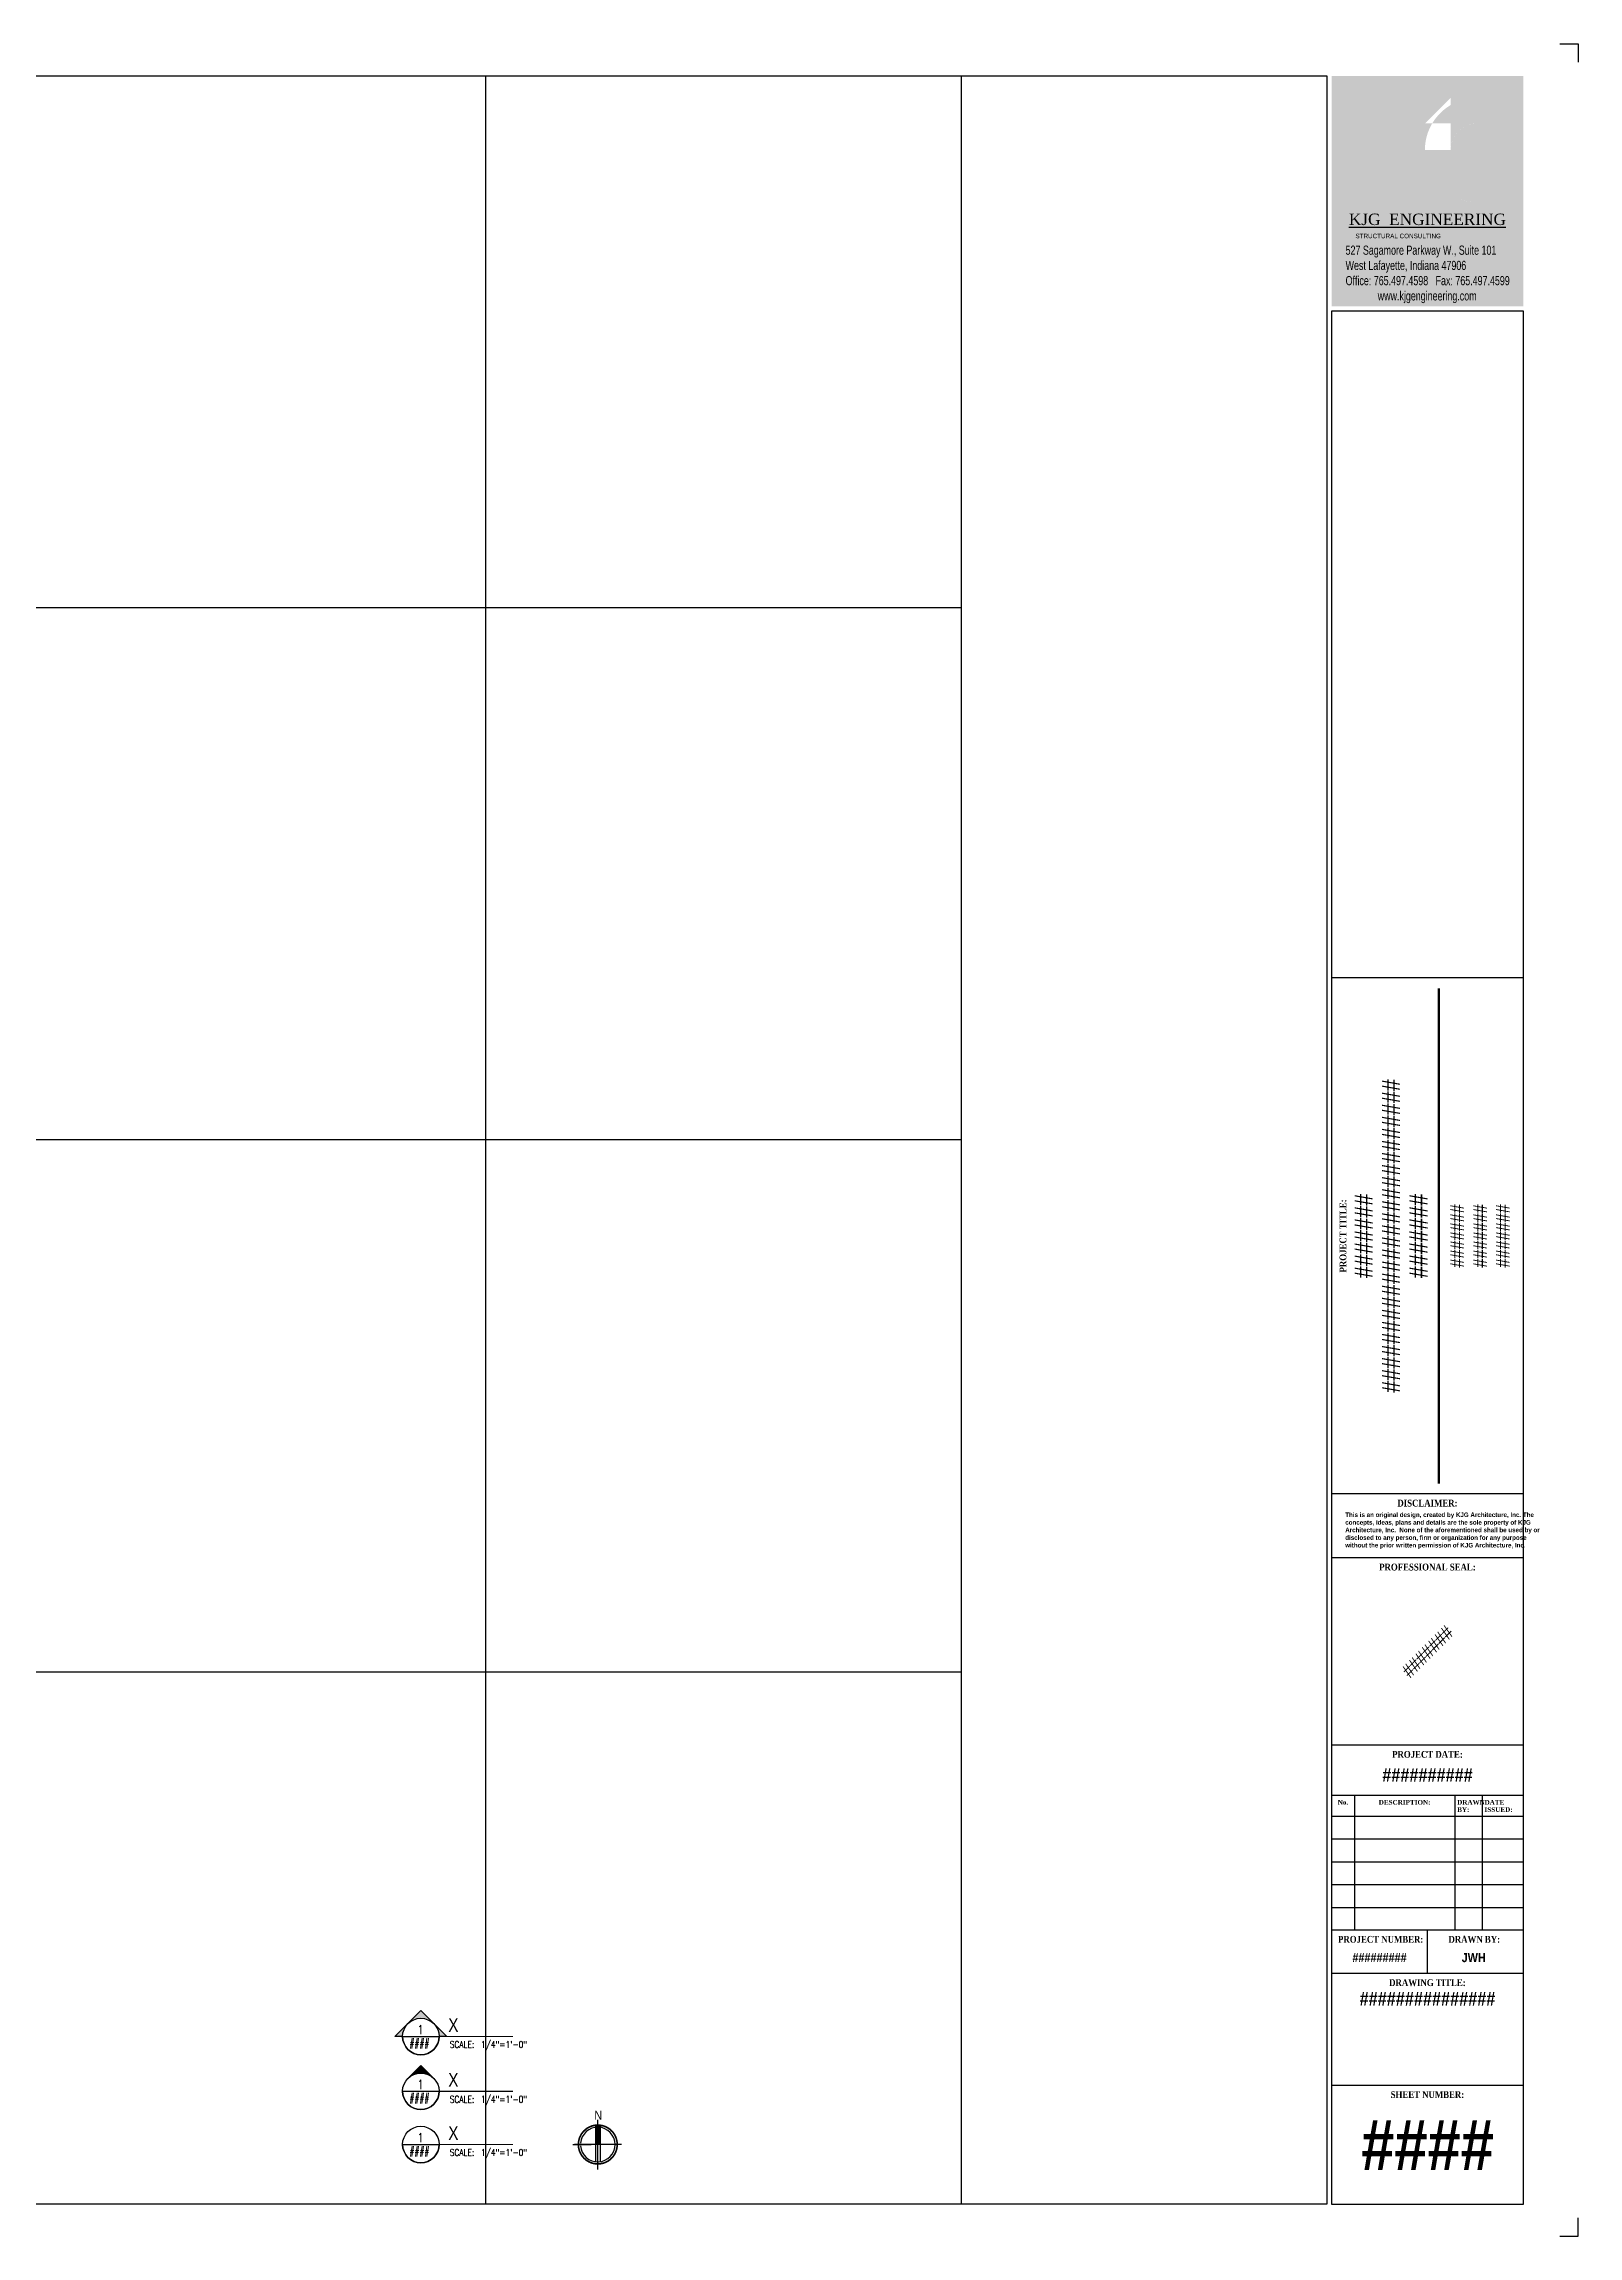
# Paper-space layout '30x42 (eng)' of a CAD drawing. Header units: inches. Extents: x 0 to 42, y 0 to 30.
# Drawn here: x 21 to 42, y 0 to 30 of the extents above; entities that cross this region are included whole.
import ezdxf
from ezdxf.enums import TextEntityAlignment as Align

# ---------------------------------------------------------------- set-up
doc = ezdxf.new("R2010")
doc.units = ezdxf.units.IN
doc.header["$LTSCALE"] = 0.5
doc.header["$MEASUREMENT"] = 0
doc.layers.get('Defpoints').update_dxf_attribs({"color": 27})
doc.layers.add('A-Anno-Note', color=4, linetype='Continuous')
doc.layers.add('G-Anno-Ttlb', color=7, linetype='Continuous')
doc.layers.add('G-Anno-Nplt', color=140, linetype='Continuous', plot=False)
doc.styles.add('Archstyle', font='romans.shx', dxfattribs={"width": 0.8, "height": 0.09375})
doc.styles.add('Arial', font='arial.ttf', dxfattribs={"width": 0.85})
doc.styles.add('Arial Bold', font='arialbd.ttf', dxfattribs={"width": 0.85})
doc.styles.get("Standard").update_dxf_attribs({"font": 'romans.shx', "width": 0.8})
doc.styles.add('TimesNewRoman', font='timesbd.ttf', dxfattribs={"height": 0.625})

# ---------------------------------------------------------------- blocks, each defined once
blk = doc.blocks.new('KJG Plan Title')
blk.add_line((-0.25, 0), (0.25, 0))
at = {"const_width": 0.0156}
blk.add_lwpolyline([(0.25, 0), (1.262, 0)], dxfattribs=at)
blk.add_circle((0, 0), 0.25)
blk.add_arc((0, 0), 0.25, 180, 0)
at = {"style": 'Archstyle', "width": 0.8}
blk.add_text('SCALE:', height=0.0938, dxfattribs=at).set_placement((0.395, -0.156))
at = {"width": 0.8}
for tag, p, height, style in [('2', (0.375, 0.312), 0.188, 'Arial'), ('1', (0.375, 0.062), 0.188, 'Arial'), ('1/X"=1\'-0"', (0.824, -0.156), 0.0938, 'Archstyle')]:
    blk.add_attdef(tag, p, '', height=height, dxfattribs=dict(at, style=style))
at = {"style": 'Archstyle', "width": 0.8}
blk.add_attdef('#', text='', height=0.125, dxfattribs=at).set_placement((-0.004, 0.094), align=Align.MIDDLE_CENTER)
at = {"width": 0.8}
blk.add_attdef('#_001', (-0.154, -0.134), '', height=0.0938, dxfattribs=at)
blk = doc.blocks.new('KJG Elevation Title')
at = {"linetype": 'ByBlock', "lineweight": -2}
blk.add_hatch(color=0, dxfattribs=at).paths.add_polyline_path([(0, 0.354), (-0.177, 0.177, -0.414214), (0.177, 0.177)])
blk.add_line((-0.25, 0), (0.25, 0))
at = {"color": 0, "linetype": 'ByBlock', "lineweight": -2}
blk.add_lwpolyline([(-0.177, 0.177), (0, 0.354), (0.177, 0.177)], dxfattribs=at)
at = {"const_width": 0.0156}
blk.add_lwpolyline([(0.25, 0), (1.262, 0)], dxfattribs=at)
blk.add_circle((0, 0), 0.25)
blk.add_arc((0, 0), 0.25, 180, 0)
at = {"style": 'Archstyle', "width": 0.8}
blk.add_text('SCALE:', height=0.0938, dxfattribs=at).set_placement((0.395, -0.156))
at = {"width": 0.8}
for tag, p, height, style in [('2', (0.375, 0.312), 0.188, 'Arial'), ('1', (0.375, 0.062), 0.188, 'Arial'), ('1/X"=1\'-0"', (0.824, -0.156), 0.0938, 'Archstyle')]:
    blk.add_attdef(tag, p, '', height=height, dxfattribs=dict(at, style=style))
at = {"style": 'Archstyle', "width": 0.8}
blk.add_attdef('#', text='', height=0.125, dxfattribs=at).set_placement((-0.004, 0.094), align=Align.MIDDLE_CENTER)
at = {"width": 0.8}
blk.add_attdef('#_001', (-0.154, -0.134), '', height=0.0938, dxfattribs=at)
blk = doc.blocks.new('Anno_Arrow_A2')
at = {"linetype": 'ByBlock', "lineweight": -2}
h = blk.add_hatch(color=0, dxfattribs=at)
h.paths.add_polyline_path([(-1.77, 1.77), (-3.54, 0), (-2.5, 0, -0.198912)])
h.paths.add_polyline_path([(0, 3.54), (-1.77, 1.77, -0.414214), (1.77, 1.77)])
h.paths.add_polyline_path([(2.37, 1.16), (2.25, 1.1, -0.114349), (2.5, 0), (3.54, 0)])
h.paths.add_polyline_path([(1.77, 1.77, -0.082683), (2.25, 1.1), (2.37, 1.16)])
at = {"color": 0, "linetype": 'ByBlock', "lineweight": -2}
blk.add_lwpolyline([(-2.5, 0), (-3.54, 0), (0, 3.54), (3.54, 0), (2.5, 0)], dxfattribs=at)
blk = doc.blocks.new('KJG Section Title')
blk.add_line((-0.25, 0), (0.25, 0))
at = {"const_width": 0.0156}
blk.add_lwpolyline([(0.25, 0), (1.262, 0)], dxfattribs=at)
blk.add_circle((0, 0), 0.25)
blk.add_arc((0, 0), 0.25, 180, 0)
at = {"xscale": 0.1, "yscale": 0.1, "zscale": 0.1}
blk.add_blockref('Anno_Arrow_A2', (0, 0), dxfattribs=at)
at = {"style": 'Archstyle', "width": 0.8}
blk.add_text('SCALE:', height=0.0938, dxfattribs=at).set_placement((0.395, -0.156))
at = {"width": 0.8}
for tag, p, height, style in [('2', (0.375, 0.312), 0.188, 'Arial'), ('1', (0.375, 0.062), 0.188, 'Arial'), ('1/X"=1\'-0"', (0.824, -0.156), 0.0938, 'Archstyle')]:
    blk.add_attdef(tag, p, '', height=height, dxfattribs=dict(at, style=style))
at = {"style": 'Archstyle', "width": 0.8}
blk.add_attdef('#', text='', height=0.125, dxfattribs=at).set_placement((-0.004, 0.094), align=Align.MIDDLE_CENTER)
at = {"width": 0.8}
blk.add_attdef('#_001', (-0.154, -0.134), '', height=0.0938, dxfattribs=at)
blk = doc.blocks.new('KJG North Arrow')
at = {"layer": 'A-Anno-Note'}
for p, q in [((-0.004, -0.34), (-0.004, 0.34)), ((-0.346, 0), (-0.094, 0)), ((-0.098, 0), (-0.321, 0)), ((0.321, 0), (-0.321, 0)), ((-0.036, 0.264), (-0.036, -0.235)), ((-0.02, 0.254), (-0.02, 0)), ((0.013, 0.254), (0.013, 0)), ((0.029, 0.264), (0.029, -0.235))]:
    blk.add_line(p, q, dxfattribs=at)
at = {"layer": 'A-Anno-Note', "const_width": 0.0227}
blk.add_lwpolyline([(-0.004, -0.266, 1), (-0.004, 0.266, 1)], format="xyb", close=True, dxfattribs=at)
at = {"layer": 'A-Anno-Note'}
blk.add_arc((-0.004, 0), 0.237, 184.0608, 175.9392, dxfattribs=at)
blk.add_solid([(-0.02, 0), (0.013, 0), (-0.02, 0.254), (0.013, 0.254)], dxfattribs=at)
at = {"layer": 'A-Anno-Note', "style": 'Arial', "width": 0.85}
blk.add_text('N', height=0.125, dxfattribs=at).set_placement((0.002, 0.401), align=Align.MIDDLE_CENTER)
blk = doc.blocks.new('BORDER30x42 (eng)')
at = {"layer": 'G-Anno-Ttlb'}
h = blk.add_hatch(color=7, dxfattribs=at)
h.dxf.hatch_style = 1
edge = h.paths.add_edge_path()
edge.add_line((40.254, 28.546), (39.902, 28.546))
edge.add_arc((40.617, 28.546), 0.715, 149.4179, 180, ccw=False)
edge.add_line((40.002, 28.91), (40.254, 28.91))
edge.add_line((40.254, 28.91), (40.254, 28.546))
h.paths.add_polyline_path([(39.902, 29.261), (40.254, 29.261), (40.254, 28.91), (39.902, 28.91)])
h.paths.add_polyline_path([(38.924, 28.91), (38.924, 29.261), (39.275, 29.261), (39.275, 28.91)])
edge = h.paths.add_edge_path()
edge.add_line((40.605, 28.722), (40.956, 28.722))
edge.add_line((40.956, 28.722), (40.956, 27.831))
edge.add_line((40.956, 27.831), (40.617, 27.831))
edge.add_arc((40.617, 28.546), 0.715, 180, 270, ccw=False)
edge.add_line((39.902, 28.546), (40.254, 28.546))
edge.add_arc((40.617, 28.546), 0.364, 180, 331.1343)
edge.add_line((40.936, 28.371), (40.605, 28.371))
edge.add_line((40.605, 28.371), (40.605, 28.722))
edge = h.paths.add_edge_path()
edge.add_line((40.617, 29.261), (40.956, 29.261))
edge.add_line((40.956, 29.261), (40.956, 28.91))
edge.add_line((40.956, 28.91), (40.617, 28.91))
edge.add_arc((40.617, 28.546), 0.364, 90, 180)
edge.add_line((40.254, 28.546), (40.254, 29.162))
edge.add_arc((40.617, 28.546), 0.715, 90, 120.5821, ccw=False)
h.paths.add_polyline_path([(39.902, 29.261), (39.902, 28.91), (39.29, 28.298), (39.275, 28.313), (39.275, 28.78), (39.757, 29.261)])
h.paths.add_polyline_path([(38.625, 26.406), (41.25, 26.406), (41.25, 29.562), (38.625, 29.562)])
edge = h.paths.add_edge_path()
edge.add_line((40.254, 27.831), (39.757, 27.831))
edge.add_line((39.757, 27.831), (39.29, 28.298))
edge.add_line((39.29, 28.298), (39.538, 28.546))
edge.add_line((39.538, 28.546), (39.902, 28.182))
edge.add_line((39.902, 28.182), (39.902, 28.546))
edge.add_arc((40.617, 28.546), 0.715, 180, 239.4179)
edge.add_line((40.254, 27.931), (40.254, 27.831))
h = blk.add_hatch(color=130, dxfattribs=at)
h.paths.add_polyline_path([(39.275, 29.261), (38.924, 29.261), (38.924, 28.91), (39.275, 28.91)])
h.paths.add_polyline_path([(39.902, 28.91), (39.902, 29.261), (39.757, 29.261), (39.275, 28.78), (39.275, 28.313), (39.29, 28.298)])
h = blk.add_hatch(color=160, dxfattribs=at)
h.paths.add_polyline_path([(39.902, 28.546), (39.902, 28.182), (39.538, 28.546), (39.29, 28.298), (39.757, 27.831), (40.254, 27.831), (40.254, 27.931, -0.265229)])
h.paths.add_polyline_path([(40.254, 29.162, 0.126488), (40.002, 28.91), (40.254, 28.91)])
h.paths.add_polyline_path([(40.254, 29.261), (39.902, 29.261), (39.902, 28.91)])
h = blk.add_hatch(color=130, dxfattribs=at)
h.paths.add_polyline_path([(40.956, 29.261), (40.617, 29.261, 0.134237), (40.254, 29.162), (40.254, 28.546, -0.414214), (40.617, 28.91), (40.956, 28.91)])
h.paths.add_polyline_path([(40.956, 28.722), (40.605, 28.722), (40.605, 28.371), (40.936, 28.371, -0.77522), (40.254, 28.546), (39.902, 28.546, 0.414214), (40.617, 27.831), (40.956, 27.831)])
at = {"layer": 'G-Anno-Nplt'}
for points in [[(41.75, 30), (42, 30), (42, 29.75)], [(41.75, 0), (42, 0), (42, 0.25)]]:
    blk.add_lwpolyline(points, dxfattribs=at)
at = {"layer": 'G-Anno-Ttlb'}
for p, q in [((41.25, 17.218), (38.625, 17.218)), ((41.25, 10.156), (38.625, 10.156)), ((41.25, 9.281), (38.625, 9.281)), ((41.25, 6.718), (38.625, 6.718)), ((41.25, 6.031), (38.625, 6.031)), ((38.937, 6.031), (38.937, 4.187)), ((40.312, 6.031), (40.312, 4.187)), ((40.687, 6.031), (40.687, 4.187)), ((38.625, 5.749), (41.25, 5.749)), ((38.625, 5.437), (41.25, 5.437)), ((38.625, 5.124), (41.25, 5.124)), ((38.625, 4.812), (41.25, 4.812)), ((38.625, 4.499), (41.25, 4.499)), ((41.25, 4.187), (38.625, 4.187)), ((39.937, 3.594), (39.937, 4.187)), ((41.25, 3.594), (38.625, 3.594)), ((41.25, 2.062), (38.625, 2.062))]:
    blk.add_line(p, q, dxfattribs=at)
blk.add_lwpolyline([(38.562, 0.437), (1, 0.437), (1, 29.562), (38.562, 29.562), (38.562, 0.437)], dxfattribs=at)
blk.add_lwpolyline([(38.562, 0.437), (1, 0.437), (1, 29.562), (38.562, 29.562), (38.562, 0.437)], dxfattribs=at)
blk.add_lwpolyline([(38.625, 0.437), (41.25, 0.437), (41.25, 26.343), (38.625, 26.343)], close=True, dxfattribs=at)
at = {"layer": 'G-Anno-Ttlb', "color": 3, "const_width": 0.0312}
blk.add_lwpolyline([(40.094, 10.298), (40.094, 17.076)], dxfattribs=at)
at = {"style": 'Arial', "width": 0.85, "flags": 8}
for tag, p, height, rotation in [('PROJECTNAME1_001', (39.188, 13.357), 0.25, 90), ('PROJECTNAME2_001', (39.563, 13.357), 0.25, 90), ('PROJECTNAME3_001', (39.938, 13.357), 0.25, 90), ('PROJECTADDRESS1_001', (40.438, 13.44), 0.188, 90), ('PROJECTADDRESS2_001', (40.75, 13.44), 0.188, 90), ('PROJECTADDRESS3_001', (41.063, 13.44), 0.188, 90), ('MILESTONE_001', (39.829, 7.758), 0.188, 45)]:
    blk.add_attdef(tag, p, '', height=height, rotation=rotation, dxfattribs=at)
at = {"style": 'Arial Bold', "width": 0.85, "flags": 8}
for tag, p, height in [('DATE_001', (39.69, 6.218), 0.188), ('PROJECT#_001', (39.116, 3.75), 0.125), ('SHEETNAME_001', (39.69, 3.156), 0.188), ('SHT#_001', (39.031, 0.906), 0.688)]:
    blk.add_attdef(tag, p, '', height=height, dxfattribs=at)
at = {"color": 4, "width": 0.85}
for tag, height, style, p in [('REV#1', 0.0938, 'Arial', (38.781, 5.654)), ('REVDRW#1', 0.0938, 'Arial', (40.5, 5.654)), ('REVDATE#1', 0.0938, 'Arial', (40.969, 5.654)), ('REV#2', 0.0938, 'Arial', (38.781, 5.342)), ('REVDRW#2', 0.0938, 'Arial', (40.5, 5.342)), ('REVDATE#2', 0.0938, 'Arial', (40.969, 5.342)), ('REV#3', 0.0938, 'Arial', (38.781, 5.029)), ('REVDRW#3', 0.0938, 'Arial', (40.5, 5.029)), ('REVDATE#3', 0.0938, 'Arial', (40.969, 5.029)), ('REV#4', 0.0938, 'Arial', (38.781, 4.717)), ('REVDRW#4', 0.0938, 'Arial', (40.5, 4.717)), ('REVDATE#4', 0.0938, 'Arial', (40.969, 4.717)), ('REV#5', 0.0938, 'Arial', (38.781, 4.404)), ('REVDRW#5', 0.0938, 'Arial', (40.5, 4.404)), ('REVDATE#5', 0.0938, 'Arial', (40.969, 4.404)), ('AUTHOR', 0.125, 'Arial Bold', (40.57, 3.812))]:
    blk.add_attdef(tag, text='', height=height, dxfattribs=dict(at, style=style)).set_placement(p, align=Align.MIDDLE_CENTER)
at = {"color": 4, "style": 'Arial', "width": 0.85}
for tag, p in [('REVDESC#1-1', (38.989, 5.654)), ('REVDESC#1-2', (38.989, 5.531)), ('REVDESC#2-1', (38.989, 5.342)), ('REVDESC#2-2', (38.989, 5.219)), ('REVDESC#3-1', (38.989, 5.029)), ('REVDESC#3-2', (38.989, 4.906)), ('REVDESC#4-1', (38.989, 4.717)), ('REVDESC#4-2', (38.989, 4.594)), ('REVDESC#5-1', (38.989, 4.404)), ('REVDESC#5-2', (38.989, 4.281))]:
    blk.add_attdef(tag, text='', height=0.0938, dxfattribs=at).set_placement(p, align=Align.MIDDLE_LEFT)
at = {"layer": 'G-Anno-Ttlb', "color": 3, "style": 'TimesNewRoman', "width": 0.85}
blk.add_text('PROJECT TITLE:', height=0.09375, rotation=90, dxfattribs=at).set_placement((38.781, 13.687), align=Align.MIDDLE_CENTER)
for s, height, p in [('DISCLAIMER:', 0.09375, (39.937, 10.031)), ('PROFESSIONAL SEAL:', 0.09375, (39.937, 9.156)), ('PROJECT DATE:', 0.09375, (39.937, 6.593)), ('No.', 0.0625, (38.781, 5.937)), ('DESCRIPTION:', 0.0625, (39.625, 5.937)), ('PROJECT NUMBER:', 0.09375, (39.297, 4.062)), ('DRAWN BY:', 0.0938, (40.578, 4.062)), ('DRAWING TITLE:', 0.09375, (39.937, 3.469)), ('SHEET NUMBER:', 0.09375, (39.937, 1.937))]:
    blk.add_text(s, height=height, dxfattribs=at).set_placement(p, align=Align.MIDDLE_CENTER)
for s, p in [('DRAWN', (40.344, 5.937)), ('BY:', (40.344, 5.837)), ('DATE', (40.719, 5.937)), ('ISSUED:', (40.719, 5.837))]:
    blk.add_text(s, height=0.0625, dxfattribs=at).set_placement(p, align=Align.MIDDLE_LEFT)
at = {"layer": 'G-Anno-Ttlb', "insert": (38.862, 27.677), "char_height": 0.15625, "width": 2.375, "attachment_point": 1, "line_spacing_factor": 2, "style": 'TimesNewRoman'}
blk.add_mtext('{\\fTimes New Roman|b0|i0|c0|p18;\\L\\C110;KJG  ENGINEERING}', dxfattribs=at)
at = {"layer": 'G-Anno-Ttlb', "insert": (38.952, 27.402), "char_height": 0.0625, "width": 1.94708, "attachment_point": 1, "style": 'TimesNewRoman'}
blk.add_mtext('{\\fBankGothic Md BT|b0|i0|c0|p34;\\C110;STRUCTURAL CONSULTING}', dxfattribs=at)
at = {"layer": 'G-Anno-Ttlb', "color": 110, "insert": (38.817, 27.239), "char_height": 0.1875, "attachment_point": 1, "style": 'TimesNewRoman'}
blk.add_mtext_dynamic_manual_height_columns('{\\fArial Narrow|b0|i0|c0|p34;\\H0.66667x;\\W0.85;527 Sagamore Parkway W., Suite 101\\PWest Lafayette, Indiana 47906\\POffice: 765.497.4598   Fax: 765.497.4599\\P             www.kjgengineering.com}', width=2.26881, gutter_width=3.125, heights=[0], dxfattribs=at)
at = {"layer": 'G-Anno-Ttlb', "color": 3, "insert": (38.812, 9.903), "char_height": 0.0625, "width": 2.40473, "attachment_point": 1, "style": 'Arial'}
blk.add_mtext('{\\Fsasb____.pfb|c0;This is an original design, created by KJG Architecture, Inc. The concepts, ideas, plans and details are the sole property of KJG Architecture, Inc.  None of the aforementioned shall be used by or disclosed to any person, firm or organization for any purpose without the prior written permission of KJG Architecture, Inc.}', dxfattribs=at)

psp = doc.layouts.new('30x42 (eng)')

# ---------------------------------------------------------------- linework, layer by layer
psp.add_line((33.562, 0.437), (33.562, 29.562))
at = {"layer": 'Defpoints'}
for p, q in [((27.05, 0.438), (27.05, 29.563)), ((33.562, 22.281), (1, 22.281)), ((33.562, 15), (1, 15)), ((33.562, 7.719), (1, 7.719))]:
    psp.add_line(p, q, dxfattribs=at)

# ---------------------------------------------------------------- block references
ref = psp.add_blockref('BORDER30x42 (eng)', (0, 0))
ref.add_attrib('AUTHOR', 'JWH', dxfattribs={"color": 4, "height": 0.125, "style": 'Arial Bold', "width": 0.85}).set_placement((40.57, 3.812), align=Align.MIDDLE_CENTER)
ref.add_attrib('SHT#_001', '####', (39.031, 0.906), dxfattribs={"height": 0.6875, "style": 'Arial Bold', "width": 0.85})
ref.add_attrib('SHEETNAME_001', '###############', (39.009, 3.156), dxfattribs={"height": 0.1875, "style": 'Arial Bold', "width": 0.85})
ref.add_attrib('PROJECT#_001', '#########', (38.91, 3.75), dxfattribs={"height": 0.125, "style": 'Arial Bold', "width": 0.85})
ref.add_attrib('MILESTONE_001', '#######', (39.698, 7.627), dxfattribs={"height": 0.1875, "rotation": 45, "style": 'Arial', "width": 0.85})
ref.add_attrib('DATE_001', '##########', (39.319, 6.218), dxfattribs={"height": 0.1875, "style": 'Arial Bold', "width": 0.85})
ref.add_attrib('PROJECTNAME1_001', '#######', (39.188, 13.109), dxfattribs={"height": 0.25, "rotation": 90, "style": 'Arial', "width": 0.85})
ref.add_attrib('PROJECTNAME2_001', '##########################', (39.563, 11.541), dxfattribs={"height": 0.25, "rotation": 90, "style": 'Arial', "width": 0.85})
ref.add_attrib('PROJECTNAME3_001', '#######', (39.938, 13.109), dxfattribs={"height": 0.25, "rotation": 90, "style": 'Arial', "width": 0.85})
ref.add_attrib('PROJECTADDRESS1_001', '#######', (40.438, 13.254), dxfattribs={"height": 0.1875, "rotation": 90, "style": 'Arial', "width": 0.85})
ref.add_attrib('PROJECTADDRESS2_001', '#######', (40.75, 13.254), dxfattribs={"height": 0.1875, "rotation": 90, "style": 'Arial', "width": 0.85})
ref.add_attrib('PROJECTADDRESS3_001', '#######', (41.063, 13.254), dxfattribs={"height": 0.1875, "rotation": 90, "style": 'Arial', "width": 0.85})
at = {"layer": 'A-Anno-Note'}
for name, p in [('KJG Section Title', (26.16, 2.732)), ('KJG Elevation Title', (26.16, 1.982)), ('KJG Plan Title', (26.16, 1.254))]:
    psp.add_blockref(name, p, dxfattribs=at).add_auto_attribs({'#': '1', '1': 'X', '1/X"=1\'-0"': '1/4"=1\'-0"', '#_001': '####'})
psp.add_blockref('KJG North Arrow', (28.586, 1.254), dxfattribs=at)

doc.saveas('drawing.dxf')
